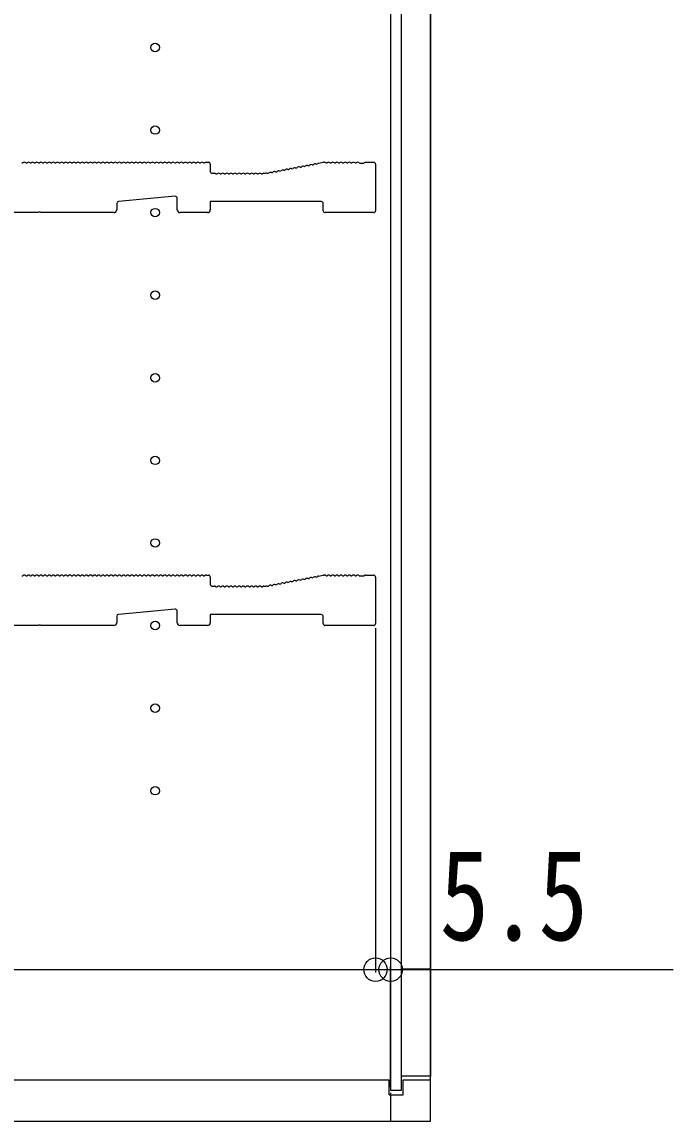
# Model space of a CAD drawing. Units: millimetres, scale not verified. Extents: x -4205 to 4205, y -2970 to 2970.
# Drawn here: x -850.4 to -613.9, y -1972.5 to -1575.7 of the extents above; entities that cross this region are included whole.
import ezdxf
from ezdxf.enums import TextEntityAlignment as Align

# ---------------------------------------------------------------- set-up
doc = ezdxf.new("R2010")
doc.units = ezdxf.units.MM
doc.header["$LTSCALE"] = 20
for name, color, linetype in [('0-2_YKK_11', 7, 'Continuous'), ('0-3_YKK_12', 2, 'Continuous'), ('0-5_YKK_D', 6, 'Continuous')]:
    doc.layers.add(name, color=color, linetype=linetype)
doc.styles.add('ＭＳ ゴシック', font='')
doc.styles.get('ＭＳ ゴシック').set_extended_font_data('MS Gothic')

msp = doc.modelspace()

# ---------------------------------------------------------------- linework, layer by layer
at = {"layer": '0-2_YKK_11'}
for p, q in [((-850.42, -1626.9), (-850.04, -1626.9)), ((-848.92, -1626.9), (-848.54, -1626.9)), ((-847.42, -1626.9), (-847.04, -1626.9)), ((-845.92, -1626.9), (-845.54, -1626.9)), ((-844.42, -1626.9), (-844.04, -1626.9)), ((-842.92, -1626.9), (-842.54, -1626.9)), ((-841.42, -1626.9), (-841.04, -1626.9)), ((-839.92, -1626.9), (-839.54, -1626.9)), ((-838.42, -1626.9), (-838.04, -1626.9)), ((-836.92, -1626.9), (-836.54, -1626.9)), ((-835.42, -1626.9), (-835.04, -1626.9)), ((-833.92, -1626.9), (-833.54, -1626.9)), ((-832.42, -1626.9), (-832.04, -1626.9)), ((-830.92, -1626.9), (-830.54, -1626.9)), ((-829.42, -1626.9), (-829.04, -1626.9)), ((-827.92, -1626.9), (-827.54, -1626.9)), ((-826.42, -1626.9), (-826.04, -1626.9)), ((-824.92, -1626.9), (-824.54, -1626.9)), ((-823.42, -1626.9), (-823.04, -1626.9)), ((-821.92, -1626.9), (-821.54, -1626.9)), ((-820.42, -1626.9), (-820.04, -1626.9)), ((-818.92, -1626.9), (-818.54, -1626.9)), ((-817.42, -1626.9), (-817.04, -1626.9)), ((-815.92, -1626.9), (-815.54, -1626.9)), ((-814.42, -1626.9), (-814.04, -1626.9)), ((-812.92, -1626.9), (-812.54, -1626.9)), ((-811.42, -1626.9), (-811.04, -1626.9)), ((-809.92, -1626.9), (-809.54, -1626.9)), ((-808.42, -1626.9), (-808.04, -1626.9)), ((-806.92, -1626.9), (-806.54, -1626.9)), ((-805.42, -1626.9), (-805.04, -1626.9)), ((-803.92, -1626.9), (-803.54, -1626.9)), ((-802.42, -1626.9), (-802.04, -1626.9)), ((-800.92, -1626.9), (-800.54, -1626.9)), ((-799.42, -1626.9), (-799.04, -1626.9)), ((-797.92, -1626.9), (-797.54, -1626.9)), ((-796.42, -1626.9), (-796.04, -1626.9)), ((-794.92, -1626.9), (-794.54, -1626.9)), ((-793.42, -1626.9), (-793.04, -1626.9)), ((-791.92, -1626.9), (-791.54, -1626.9)), ((-790.42, -1626.9), (-790.04, -1626.9)), ((-788.92, -1626.9), (-788.54, -1626.9)), ((-787.42, -1626.9), (-787.04, -1626.9)), ((-785.92, -1626.9), (-785.54, -1626.9)), ((-784.42, -1626.9), (-784.04, -1626.9)), ((-783.48, -1626.7), (-782.68, -1626.7)), ((-742.62, -1627.01), (-741.05, -1626.71)), ((-740.91, -1626.7), (-740.48, -1626.7)), ((-739.92, -1626.9), (-739.54, -1626.9)), ((-738.42, -1626.9), (-738.04, -1626.9)), ((-736.92, -1626.9), (-736.54, -1626.9)), ((-735.42, -1626.9), (-735.04, -1626.9)), ((-733.92, -1626.9), (-733.54, -1626.9)), ((-732.42, -1626.9), (-732.04, -1626.9)), ((-730.92, -1626.9), (-730.54, -1626.9)), ((-729.42, -1626.9), (-729.04, -1626.9)), ((-725.48, -1626.7), (-722.68, -1626.7)), ((-781.98, -1627.4), (-781.98, -1630)), ((-781.28, -1630.7), (-780.48, -1630.7)), ((-762.48, -1630.7), (-762.05, -1630.7)), ((-761.92, -1630.69), (-761.77, -1630.66)), ((-761.19, -1630.75), (-760.81, -1630.68)), ((-759.71, -1630.47), (-759.34, -1630.4)), ((-758.24, -1630.19), (-757.86, -1630.12)), ((-756.77, -1629.91), (-756.39, -1629.84)), ((-755.29, -1629.63), (-754.92, -1629.56)), ((-753.82, -1629.35), (-753.44, -1629.28)), ((-752.35, -1629.07), (-751.97, -1629)), ((-750.87, -1628.79), (-750.5, -1628.72)), ((-749.4, -1628.51), (-749.02, -1628.44)), ((-747.93, -1628.23), (-747.55, -1628.16)), ((-746.45, -1627.95), (-746.08, -1627.88)), ((-744.98, -1627.67), (-744.6, -1627.59)), ((-743.5, -1627.39), (-743.13, -1627.31)), ((-721.98, -1627.4), (-721.98, -1644.3)), ((-779.92, -1630.9), (-779.54, -1630.9)), ((-778.42, -1630.9), (-778.04, -1630.9)), ((-776.92, -1630.9), (-776.54, -1630.9)), ((-775.42, -1630.9), (-775.04, -1630.9)), ((-773.92, -1630.9), (-773.54, -1630.9)), ((-772.42, -1630.9), (-772.04, -1630.9)), ((-770.92, -1630.9), (-770.54, -1630.9)), ((-769.42, -1630.9), (-769.04, -1630.9)), ((-767.92, -1630.9), (-767.54, -1630.9)), ((-766.42, -1630.9), (-766.04, -1630.9)), ((-764.92, -1630.9), (-764.54, -1630.9)), ((-763.42, -1630.9), (-763.04, -1630.9)), ((-815.98, -1641.64), (-815.98, -1644)), ((-794.74, -1639.07), (-815.34, -1640.94)), ((-793.98, -1644), (-793.98, -1639.77)), ((-740.98, -1644.3), (-740.98, -1641.7)), ((-782.98, -1645), (-792.98, -1645)), ((-722.68, -1645), (-740.28, -1645)), ((-850.42, -1776.9), (-850.04, -1776.9)), ((-848.92, -1776.9), (-848.54, -1776.9)), ((-847.42, -1776.9), (-847.04, -1776.9)), ((-845.92, -1776.9), (-845.54, -1776.9)), ((-844.42, -1776.9), (-844.04, -1776.9)), ((-842.92, -1776.9), (-842.54, -1776.9)), ((-841.42, -1776.9), (-841.04, -1776.9)), ((-839.92, -1776.9), (-839.54, -1776.9)), ((-838.42, -1776.9), (-838.04, -1776.9)), ((-836.92, -1776.9), (-836.54, -1776.9)), ((-835.42, -1776.9), (-835.04, -1776.9)), ((-833.92, -1776.9), (-833.54, -1776.9)), ((-832.42, -1776.9), (-832.04, -1776.9)), ((-830.92, -1776.9), (-830.54, -1776.9)), ((-829.42, -1776.9), (-829.04, -1776.9)), ((-827.92, -1776.9), (-827.54, -1776.9)), ((-826.42, -1776.9), (-826.04, -1776.9)), ((-824.92, -1776.9), (-824.54, -1776.9)), ((-823.42, -1776.9), (-823.04, -1776.9)), ((-821.92, -1776.9), (-821.54, -1776.9)), ((-820.42, -1776.9), (-820.04, -1776.9)), ((-818.92, -1776.9), (-818.54, -1776.9)), ((-817.42, -1776.9), (-817.04, -1776.9)), ((-815.92, -1776.9), (-815.54, -1776.9)), ((-814.42, -1776.9), (-814.04, -1776.9)), ((-812.92, -1776.9), (-812.54, -1776.9)), ((-811.42, -1776.9), (-811.04, -1776.9)), ((-809.92, -1776.9), (-809.54, -1776.9)), ((-808.42, -1776.9), (-808.04, -1776.9)), ((-806.92, -1776.9), (-806.54, -1776.9)), ((-805.42, -1776.9), (-805.04, -1776.9)), ((-803.92, -1776.9), (-803.54, -1776.9)), ((-802.42, -1776.9), (-802.04, -1776.9)), ((-800.92, -1776.9), (-800.54, -1776.9)), ((-799.42, -1776.9), (-799.04, -1776.9)), ((-797.92, -1776.9), (-797.54, -1776.9)), ((-796.42, -1776.9), (-796.04, -1776.9)), ((-794.92, -1776.9), (-794.54, -1776.9)), ((-793.42, -1776.9), (-793.04, -1776.9)), ((-791.92, -1776.9), (-791.54, -1776.9)), ((-790.42, -1776.9), (-790.04, -1776.9)), ((-788.92, -1776.9), (-788.54, -1776.9)), ((-787.42, -1776.9), (-787.04, -1776.9)), ((-785.92, -1776.9), (-785.54, -1776.9)), ((-784.42, -1776.9), (-784.04, -1776.9)), ((-783.48, -1776.7), (-782.68, -1776.7)), ((-781.98, -1777.4), (-781.98, -1780)), ((-744.98, -1777.67), (-744.6, -1777.59)), ((-743.5, -1777.39), (-743.13, -1777.31)), ((-742.62, -1777.01), (-741.05, -1776.71)), ((-740.91, -1776.7), (-740.48, -1776.7)), ((-739.92, -1776.9), (-739.54, -1776.9)), ((-738.42, -1776.9), (-738.04, -1776.9)), ((-736.92, -1776.9), (-736.54, -1776.9)), ((-735.42, -1776.9), (-735.04, -1776.9)), ((-733.92, -1776.9), (-733.54, -1776.9)), ((-732.42, -1776.9), (-732.04, -1776.9)), ((-730.92, -1776.9), (-730.54, -1776.9)), ((-729.42, -1776.9), (-729.04, -1776.9)), ((-725.48, -1776.7), (-722.68, -1776.7)), ((-721.98, -1777.4), (-721.98, -1794.3)), ((-781.28, -1780.7), (-780.48, -1780.7)), ((-779.92, -1780.9), (-779.54, -1780.9)), ((-778.42, -1780.9), (-778.04, -1780.9)), ((-776.92, -1780.9), (-776.54, -1780.9)), ((-775.42, -1780.9), (-775.04, -1780.9)), ((-773.92, -1780.9), (-773.54, -1780.9)), ((-772.42, -1780.9), (-772.04, -1780.9)), ((-770.92, -1780.9), (-770.54, -1780.9)), ((-769.42, -1780.9), (-769.04, -1780.9)), ((-767.92, -1780.9), (-767.54, -1780.9)), ((-766.42, -1780.9), (-766.04, -1780.9)), ((-764.92, -1780.9), (-764.54, -1780.9)), ((-763.42, -1780.9), (-763.04, -1780.9)), ((-762.48, -1780.7), (-762.05, -1780.7)), ((-761.92, -1780.69), (-761.77, -1780.66)), ((-761.19, -1780.75), (-760.81, -1780.68)), ((-759.71, -1780.47), (-759.34, -1780.4)), ((-758.24, -1780.19), (-757.86, -1780.12)), ((-756.77, -1779.91), (-756.39, -1779.84)), ((-755.29, -1779.63), (-754.92, -1779.56)), ((-753.82, -1779.35), (-753.44, -1779.28)), ((-752.35, -1779.07), (-751.97, -1779)), ((-750.87, -1778.79), (-750.5, -1778.72)), ((-749.4, -1778.51), (-749.02, -1778.44)), ((-747.93, -1778.23), (-747.55, -1778.16)), ((-746.45, -1777.95), (-746.08, -1777.88)), ((-794.74, -1789.07), (-815.34, -1790.94)), ((-815.98, -1791.64), (-815.98, -1794)), ((-793.98, -1794), (-793.98, -1789.77)), ((-740.98, -1794.3), (-740.98, -1791.7)), ((-782.98, -1795), (-792.98, -1795)), ((-722.68, -1795), (-740.28, -1795))]:
    msp.add_line(p, q, dxfattribs=at)
for points in [[(-727.92, -1626.9), (-727.73, -1626.97), (-726.23, -1626.97), (-726.04, -1626.9)], [(-741.68, -1641), (-781.98, -1641), (-781.98, -1644)], [(-816.98, -1645), (-843.41, -1645), (-843.65, -1644.87), (-844.31, -1644.87), (-844.55, -1645), (-871.41, -1645), (-871.65, -1644.87), (-872.31, -1644.87), (-872.55, -1645), (-899.41, -1645), (-899.65, -1644.87), (-900.31, -1644.87), (-900.55, -1645), (-940.78, -1645)], [(-727.92, -1776.9), (-727.73, -1776.97), (-726.23, -1776.97), (-726.04, -1776.9)], [(-741.68, -1791), (-781.98, -1791), (-781.98, -1794)], [(-816.98, -1795), (-843.41, -1795), (-843.65, -1794.87), (-844.31, -1794.87), (-844.55, -1795), (-871.41, -1795), (-871.65, -1794.87), (-872.31, -1794.87), (-872.55, -1795), (-899.41, -1795), (-899.65, -1794.87), (-900.31, -1794.87), (-900.55, -1795), (-940.78, -1795)]]:
    msp.add_lwpolyline(points, dxfattribs=at)
for centre, radius, start, end in [((-849.48, -1627.58), 0.88, 50.536, 129.464), ((-847.98, -1627.58), 0.88, 50.536, 129.464), ((-846.48, -1627.58), 0.88, 50.536, 129.464), ((-844.98, -1627.58), 0.88, 50.536, 129.464), ((-843.48, -1627.58), 0.88, 50.536, 129.464), ((-841.98, -1627.58), 0.88, 50.536, 129.464), ((-840.48, -1627.58), 0.88, 50.536, 129.464), ((-838.98, -1627.58), 0.88, 50.536, 129.464), ((-837.48, -1627.58), 0.88, 50.536, 129.464), ((-835.98, -1627.58), 0.88, 50.536, 129.464), ((-834.48, -1627.58), 0.88, 50.536, 129.464), ((-832.98, -1627.58), 0.88, 50.536, 129.464), ((-831.48, -1627.58), 0.88, 50.536, 129.464), ((-829.98, -1627.58), 0.88, 50.536, 129.464), ((-828.48, -1627.58), 0.88, 50.536, 129.464), ((-826.98, -1627.58), 0.88, 50.536, 129.464), ((-825.48, -1627.58), 0.88, 50.536, 129.464), ((-823.98, -1627.58), 0.88, 50.536, 129.464), ((-822.48, -1627.58), 0.88, 50.536, 129.464), ((-820.98, -1627.58), 0.88, 50.536, 129.464), ((-819.48, -1627.58), 0.88, 50.536, 129.464), ((-817.98, -1627.58), 0.88, 50.536, 129.464), ((-816.48, -1627.58), 0.88, 50.536, 129.464), ((-814.98, -1627.58), 0.88, 50.536, 129.464), ((-813.48, -1627.58), 0.88, 50.536, 129.464), ((-811.98, -1627.58), 0.88, 50.536, 129.464), ((-810.48, -1627.58), 0.88, 50.536, 129.464), ((-808.98, -1627.58), 0.88, 50.536, 129.464), ((-807.48, -1627.58), 0.88, 50.536, 129.464), ((-805.98, -1627.58), 0.88, 50.536, 129.464), ((-804.48, -1627.58), 0.88, 50.536, 129.464), ((-802.98, -1627.58), 0.88, 50.536, 129.464), ((-801.48, -1627.58), 0.88, 50.536, 129.464), ((-799.98, -1627.58), 0.88, 50.536, 129.464), ((-798.48, -1627.58), 0.88, 50.536, 129.464), ((-796.98, -1627.58), 0.88, 50.536, 129.464), ((-795.48, -1627.58), 0.88, 50.536, 129.464), ((-793.98, -1627.58), 0.88, 50.536, 129.464), ((-792.48, -1627.58), 0.88, 50.536, 129.464), ((-790.98, -1627.58), 0.88, 50.536, 129.464), ((-789.48, -1627.58), 0.88, 50.536, 129.464), ((-787.98, -1627.58), 0.88, 50.536, 129.464), ((-786.48, -1627.58), 0.88, 50.536, 129.464), ((-784.98, -1627.58), 0.88, 50.536, 129.464), ((-783.48, -1627.58), 0.88, 90, 129.464), ((-782.68, -1627.4), 0.7, 0, 90), ((-740.91, -1627.4), 0.7, 90, 100.7843), ((-740.48, -1627.58), 0.88, 50.536, 90), ((-738.98, -1627.58), 0.88, 50.536, 129.464), ((-737.48, -1627.58), 0.88, 50.536, 129.464), ((-735.98, -1627.58), 0.88, 50.536, 129.464), ((-734.48, -1627.58), 0.88, 50.536, 129.464), ((-732.98, -1627.58), 0.88, 50.536, 129.464), ((-731.48, -1627.58), 0.88, 50.536, 129.464), ((-729.98, -1627.58), 0.88, 50.536, 129.464), ((-728.48, -1627.58), 0.88, 50.4605, 129.464), ((-725.48, -1627.58), 0.88, 90, 129.5394), ((-722.68, -1627.4), 0.7, 0, 90), ((-781.28, -1630), 0.7, 180, 270), ((-780.48, -1631.58), 0.88, 50.536, 90), ((-778.98, -1631.58), 0.88, 50.536, 129.464), ((-777.48, -1631.58), 0.88, 50.536, 129.464), ((-775.98, -1631.58), 0.88, 50.536, 129.464), ((-774.48, -1631.58), 0.88, 50.536, 129.464), ((-772.98, -1631.58), 0.88, 50.536, 129.464), ((-771.48, -1631.58), 0.88, 50.536, 129.464), ((-769.98, -1631.58), 0.88, 50.536, 129.464), ((-768.48, -1631.58), 0.88, 50.536, 129.464), ((-766.98, -1631.58), 0.88, 50.536, 129.464), ((-765.48, -1631.58), 0.88, 50.536, 129.464), ((-763.98, -1631.58), 0.88, 50.536, 129.464), ((-762.48, -1631.58), 0.88, 90, 129.464), ((-762.05, -1630), 0.7, 270, 280.7843), ((-761.61, -1631.53), 0.88, 61.3203, 100.7843), ((-760.14, -1631.24), 0.88, 61.3203, 140.2483), ((-758.66, -1630.96), 0.88, 61.3203, 140.2483), ((-757.19, -1630.68), 0.88, 61.3203, 140.2483), ((-755.71, -1630.4), 0.88, 61.3203, 140.2483), ((-754.24, -1630.12), 0.88, 61.3203, 140.2483), ((-752.77, -1629.84), 0.88, 61.3203, 140.2483), ((-751.29, -1629.56), 0.88, 61.3203, 140.2483), ((-749.82, -1629.28), 0.88, 61.3203, 140.2483), ((-748.35, -1629), 0.88, 61.3203, 140.2483), ((-746.87, -1628.72), 0.88, 61.3203, 140.2483), ((-745.4, -1628.44), 0.88, 61.3203, 140.2483), ((-743.93, -1628.16), 0.88, 61.3203, 140.2483), ((-742.45, -1627.88), 0.88, 100.7843, 140.2483), ((-815.28, -1641.64), 0.7, 95.1944, 180), ((-794.68, -1639.77), 0.7, 0, 95.1944), ((-741.68, -1641.7), 0.7, 0, 90), ((-816.98, -1644), 1, 270, 0), ((-792.98, -1644), 1, 180, 270), ((-782.98, -1644), 1, 270, 0), ((-740.28, -1644.3), 0.7, 180, 270), ((-722.68, -1644.3), 0.7, 270, 0), ((-849.48, -1777.58), 0.88, 50.536, 129.464), ((-847.98, -1777.58), 0.88, 50.536, 129.464), ((-846.48, -1777.58), 0.88, 50.536, 129.464), ((-844.98, -1777.58), 0.88, 50.536, 129.464), ((-843.48, -1777.58), 0.88, 50.536, 129.464), ((-841.98, -1777.58), 0.88, 50.536, 129.464), ((-840.48, -1777.58), 0.88, 50.536, 129.464), ((-838.98, -1777.58), 0.88, 50.536, 129.464), ((-837.48, -1777.58), 0.88, 50.536, 129.464), ((-835.98, -1777.58), 0.88, 50.536, 129.464), ((-834.48, -1777.58), 0.88, 50.536, 129.464), ((-832.98, -1777.58), 0.88, 50.536, 129.464), ((-831.48, -1777.58), 0.88, 50.536, 129.464), ((-829.98, -1777.58), 0.88, 50.536, 129.464), ((-828.48, -1777.58), 0.88, 50.536, 129.464), ((-826.98, -1777.58), 0.88, 50.536, 129.464), ((-825.48, -1777.58), 0.88, 50.536, 129.464), ((-823.98, -1777.58), 0.88, 50.536, 129.464), ((-822.48, -1777.58), 0.88, 50.536, 129.464), ((-820.98, -1777.58), 0.88, 50.536, 129.464), ((-819.48, -1777.58), 0.88, 50.536, 129.464), ((-817.98, -1777.58), 0.88, 50.536, 129.464), ((-816.48, -1777.58), 0.88, 50.536, 129.464), ((-814.98, -1777.58), 0.88, 50.536, 129.464), ((-813.48, -1777.58), 0.88, 50.536, 129.464), ((-811.98, -1777.58), 0.88, 50.536, 129.464), ((-810.48, -1777.58), 0.88, 50.536, 129.464), ((-808.98, -1777.58), 0.88, 50.536, 129.464), ((-807.48, -1777.58), 0.88, 50.536, 129.464), ((-805.98, -1777.58), 0.88, 50.536, 129.464), ((-804.48, -1777.58), 0.88, 50.536, 129.464), ((-802.98, -1777.58), 0.88, 50.536, 129.464), ((-801.48, -1777.58), 0.88, 50.536, 129.464), ((-799.98, -1777.58), 0.88, 50.536, 129.464), ((-798.48, -1777.58), 0.88, 50.536, 129.464), ((-796.98, -1777.58), 0.88, 50.536, 129.464), ((-795.48, -1777.58), 0.88, 50.536, 129.464), ((-793.98, -1777.58), 0.88, 50.536, 129.464), ((-792.48, -1777.58), 0.88, 50.536, 129.464), ((-790.98, -1777.58), 0.88, 50.536, 129.464), ((-789.48, -1777.58), 0.88, 50.536, 129.464), ((-787.98, -1777.58), 0.88, 50.536, 129.464), ((-786.48, -1777.58), 0.88, 50.536, 129.464), ((-784.98, -1777.58), 0.88, 50.536, 129.464), ((-783.48, -1777.58), 0.88, 90, 129.464), ((-782.68, -1777.4), 0.7, 0, 90), ((-745.4, -1778.44), 0.88, 61.3203, 140.2483), ((-743.93, -1778.16), 0.88, 61.3203, 140.2483), ((-742.45, -1777.88), 0.88, 100.7843, 140.2483), ((-740.91, -1777.4), 0.7, 90, 100.7843), ((-740.48, -1777.58), 0.88, 50.536, 90), ((-738.98, -1777.58), 0.88, 50.536, 129.464), ((-737.48, -1777.58), 0.88, 50.536, 129.464), ((-735.98, -1777.58), 0.88, 50.536, 129.464), ((-734.48, -1777.58), 0.88, 50.536, 129.464), ((-732.98, -1777.58), 0.88, 50.536, 129.464), ((-731.48, -1777.58), 0.88, 50.536, 129.464), ((-729.98, -1777.58), 0.88, 50.536, 129.464), ((-728.48, -1777.58), 0.88, 50.4605, 129.464), ((-725.48, -1777.58), 0.88, 90, 129.5394), ((-722.68, -1777.4), 0.7, 0, 90), ((-781.28, -1780), 0.7, 180, 270), ((-780.48, -1781.58), 0.88, 50.536, 90), ((-778.98, -1781.58), 0.88, 50.536, 129.464), ((-777.48, -1781.58), 0.88, 50.536, 129.464), ((-775.98, -1781.58), 0.88, 50.536, 129.464), ((-774.48, -1781.58), 0.88, 50.536, 129.464), ((-772.98, -1781.58), 0.88, 50.536, 129.464), ((-771.48, -1781.58), 0.88, 50.536, 129.464), ((-769.98, -1781.58), 0.88, 50.536, 129.464), ((-768.48, -1781.58), 0.88, 50.536, 129.464), ((-766.98, -1781.58), 0.88, 50.536, 129.464), ((-765.48, -1781.58), 0.88, 50.536, 129.464), ((-763.98, -1781.58), 0.88, 50.536, 129.464), ((-762.48, -1781.58), 0.88, 90, 129.464), ((-762.05, -1780), 0.7, 270, 280.7843), ((-761.61, -1781.53), 0.88, 61.3203, 100.7843), ((-760.14, -1781.24), 0.88, 61.3203, 140.2483), ((-758.66, -1780.96), 0.88, 61.3203, 140.2483), ((-757.19, -1780.68), 0.88, 61.3203, 140.2483), ((-755.71, -1780.4), 0.88, 61.3203, 140.2483), ((-754.24, -1780.12), 0.88, 61.3203, 140.2483), ((-752.77, -1779.84), 0.88, 61.3203, 140.2483), ((-751.29, -1779.56), 0.88, 61.3203, 140.2483), ((-749.82, -1779.28), 0.88, 61.3203, 140.2483), ((-748.35, -1779), 0.88, 61.3203, 140.2483), ((-746.87, -1778.72), 0.88, 61.3203, 140.2483), ((-794.68, -1789.77), 0.7, 0, 95.1944), ((-815.28, -1791.64), 0.7, 95.1944, 180), ((-741.68, -1791.7), 0.7, 0, 90), ((-816.98, -1794), 1, 270, 0), ((-792.98, -1794), 1, 180, 270), ((-782.98, -1794), 1, 270, 0), ((-740.28, -1794.3), 0.7, 180, 270), ((-722.68, -1794.3), 0.7, 270, 0)]:
    msp.add_arc(centre, radius, start, end, dxfattribs=at)
at = {"layer": '0-3_YKK_12'}
for p, q in [((-701.98, -1250.25), (-701.98, -1919.75)), ((-1081.98, -1960), (-716.98, -1960)), ((-716.98, -1965.5), (-716.98, -1960)), ((-711.98, -1965.5), (-711.98, -1960)), ((-711.98, -1960), (-701.98, -1960)), ((-716.98, -1965.5), (-711.98, -1965.5))]:
    msp.add_line(p, q, dxfattribs=at)
for points in [[(-1081.98, -1975), (-701.98, -1975), (-701.98, -1195), (-1081.98, -1195)], [(-716.48, -1963.75), (-712.48, -1963.75), (-712.48, -1206.25), (-716.48, -1206.25)], [(-712.48, -1919.75), (-701.98, -1919.75), (-701.98, -1958.75), (-712.48, -1958.75)]]:
    msp.add_lwpolyline(points, close=True, dxfattribs=at)
for centre in [(-801.98, -1585), (-801.98, -1615), (-801.98, -1645), (-801.98, -1675), (-801.98, -1705), (-801.98, -1735), (-801.98, -1765), (-801.98, -1795), (-801.98, -1825), (-801.98, -1855)]:
    msp.add_circle(centre, 1.55, dxfattribs=at)
at = {"layer": '0-5_YKK_D'}
for p, q in [((-721.98, -1796), (-721.98, -1921)), ((-721.98, -1796), (-721.98, -1921)), ((-1001.98, -1920), (-721.98, -1920)), ((-716.48, -1962.75), (-716.48, -1919)), ((-716.48, -1964.75), (-716.48, -2101)), ((-716.48, -1964.75), (-716.48, -2101))]:
    msp.add_line(p, q, dxfattribs=at)
msp.add_lwpolyline([(-721.98, -1920), (-716.48, -1920), (-613.88, -1920)], dxfattribs=at)
for centre in [(-721.98, -1920), (-721.98, -1920), (-716.48, -1920)]:
    msp.add_circle(centre, 4.25, dxfattribs=at)

# ---------------------------------------------------------------- texts
at = {"layer": '0-5_YKK_D', "style": 'ＭＳ ゴシック', "width": 0.8}
msp.add_text('5.5', height=32.99, dxfattribs=at).set_placement((-698.68, -1919.2), align=Align.BOTTOM_LEFT)

doc.saveas('drawing.dxf')
